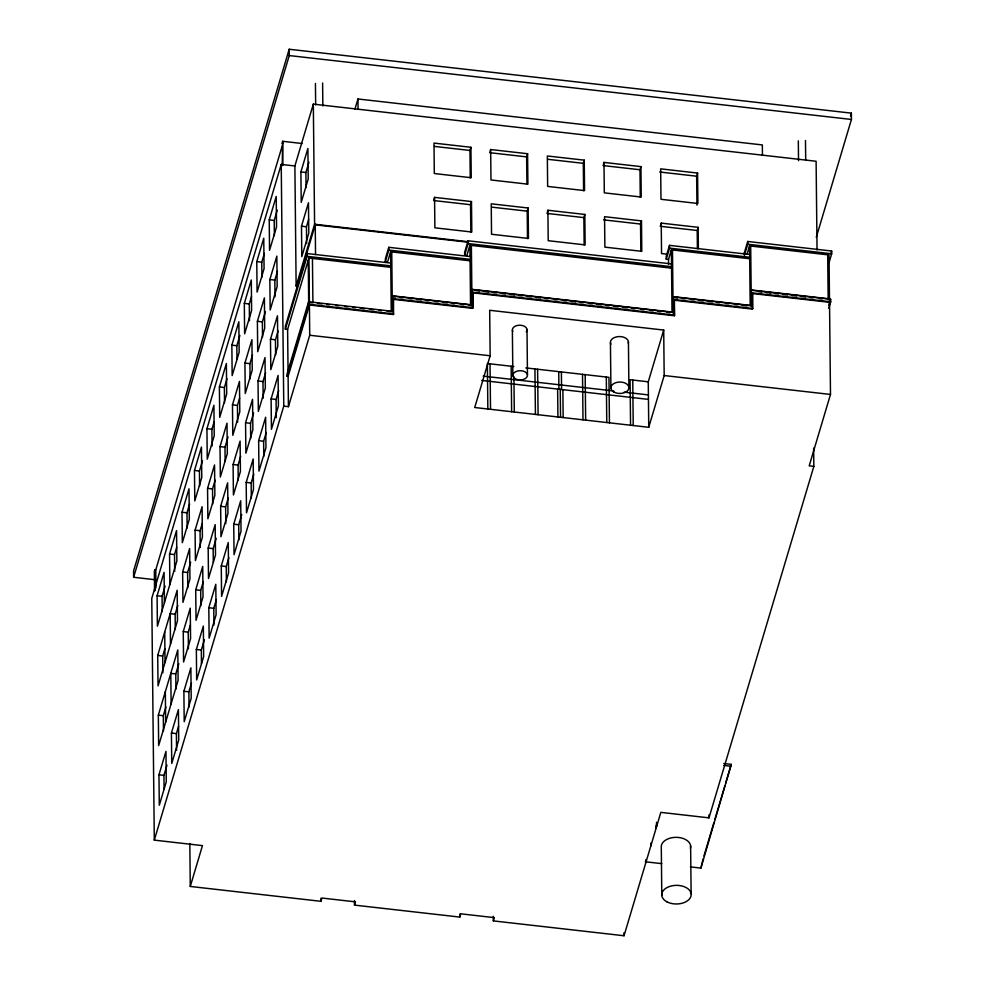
<?xml version="1.0" encoding="UTF-8"?>
<svg xmlns="http://www.w3.org/2000/svg" width="985" height="985" viewBox="0 0 985 985"><rect width="100%" height="100%" fill="white"/><g stroke="black" fill="none" stroke-linecap="round" stroke-linejoin="round"><path stroke-width="1.48" d="M468.626 305.362L471.68 305.707L472.024 289.59L673.321 312.467L673.161 296.916L751.506 305.818M816.269 237.36L851.434 119.456L851.372 113.14L289.196 49.25L133.566 570.955L133.628 577.272L155.027 579.709M133.628 577.272L289.258 55.566L289.196 49.25M282.116 146.272L155.753 569.884L154.78 569.773L154.362 571.202L154.559 590.631M282.264 165.652L282.609 141.286L302.333 143.527M817.045 250.03L816.109 161.257L313.328 104.127L294.884 165.96L281.23 164.409L151.764 598.4L154.3 840.131L202.454 845.61L190.277 886.451L320.95 901.312L321.923 898.049L355.474 901.854L354.502 905.116L459.81 917.084L460.783 913.821L494.335 917.638L493.362 920.901L624.034 935.75L660.837 812.379L708.991 817.858L813.844 466.385L813.647 448.027M169.863 584.45L169.555 554.013L176.537 530.583L176.857 561.019L157.403 626.226L157.095 595.777L164.076 572.347L164.397 602.795M182.016 512.237L188.997 488.806L189.317 519.255L182.323 542.686L182.016 512.237L186.99 512.803L189.612 504.024M194.476 470.473L201.457 447.042L201.777 477.491L194.784 500.922L194.476 470.473L199.45 471.039L202.504 460.783M206.936 428.709L213.917 405.278L214.237 435.715L207.244 459.145L206.936 428.709L211.91 429.275L214.09 421.949M219.396 386.933L226.378 363.502L226.698 393.951L219.704 417.381L219.396 386.933L224.371 387.499L226.993 378.72M231.857 345.169L238.838 321.738L239.158 352.174L232.165 375.617L231.857 345.169L236.831 345.735L239.884 335.479M244.317 303.392L251.298 279.962L251.618 310.41L244.625 333.841L244.317 303.392L249.291 303.959L251.471 296.645M256.777 261.628L263.758 238.198L264.078 268.646L257.085 292.077L256.777 261.628L261.751 262.195L264.374 253.404M269.237 219.864L276.219 196.434L276.539 226.87L269.545 250.301L269.237 219.864L274.212 220.431L277.265 210.174M162.229 611.562L162.069 596.344L165.123 586.1M174.702 571.325L174.53 554.58L176.709 547.254M300.905 171.919L307.899 148.489L308.219 178.925L301.225 202.356L300.905 171.919L305.892 172.486L308.945 162.229M157.711 655.456L177.165 590.249L177.485 620.698L158.031 685.905L157.711 655.456L162.685 656.022L164.877 648.696M182.631 571.916L189.625 548.485L189.945 578.934L182.951 602.364L182.631 571.916L187.606 572.482L190.671 562.226M195.092 530.152L202.085 506.721L202.405 537.157L195.412 560.588L195.092 530.152L200.066 530.718L202.257 523.392M207.552 488.375L214.545 464.945L214.865 495.393L207.872 518.824L207.552 488.375L212.526 488.942L215.149 480.163M220.012 446.611L227.006 423.181L227.326 453.629L220.332 477.06L220.012 446.611L224.986 447.178L228.052 436.921M232.472 404.847L239.466 381.417L239.786 411.853L232.792 435.284L232.472 404.847L237.447 405.401L239.638 398.088M244.933 363.071L251.926 339.64L252.246 370.089L245.253 393.52L244.933 363.071L249.907 363.637L252.529 354.846M257.393 321.307L264.386 297.876L264.706 328.313L257.713 351.743L257.393 321.307L262.367 321.873L265.433 311.617M269.853 279.531L276.847 256.1L277.167 286.549L270.173 309.979L269.853 279.531L274.827 280.097L277.45 271.318M175.305 629.477L175.145 614.246L177.768 605.467M301.484 226.193L308.465 202.762L308.785 233.211L301.792 256.642L301.484 226.193L306.458 226.759L308.637 219.433M158.339 715.135L177.792 649.928L178.113 680.376L158.659 745.571L158.339 715.135L163.313 715.689L165.936 706.91M183.259 631.594L190.253 608.164L190.573 638.6L183.579 662.031L183.259 631.594L188.233 632.161L190.425 624.835M195.72 589.818L202.713 566.387L203.033 596.836L196.04 620.267L195.72 589.818L200.694 590.384L203.316 581.606M208.18 548.054L215.173 524.623L215.493 555.072L208.5 578.503L208.18 548.054L213.154 548.62L216.22 538.364M220.64 506.29L227.633 482.859L227.954 513.296L220.96 536.726L220.64 506.29L225.614 506.856L228.237 498.065M233.1 464.514L240.094 441.083L240.414 471.532L233.42 494.962L233.1 464.514L238.075 465.08L240.697 456.301M245.56 422.75L252.554 399.319L252.874 429.755L245.881 453.186L245.56 422.75L250.535 423.316L253.601 413.06M258.021 380.973L265.014 357.543L265.334 387.991L258.341 411.422L258.021 380.973L262.995 381.54L265.618 372.761M270.481 339.209L277.475 315.779L277.795 346.227L270.801 369.658L270.481 339.209L275.455 339.776L278.078 330.985M175.933 689.143L175.773 673.925L178.839 663.681M315.385 224.334L296.941 286.179L296.14 286.081L314.584 224.248L313.328 104.127M307.061 253.551L285.33 326.392L285.367 329.175L287.608 329.433L308.921 258.021L390.786 267.329L391.217 265.901L391.18 263.118L307.061 253.551L307.098 256.334L285.367 329.175M354.945 109.113L357.961 98.98L762.341 144.93L762.452 155.396M158.967 774.801L165.96 751.37L166.268 781.819L159.287 805.25L158.967 774.801L163.941 775.367L166.994 765.123M171.427 733.037L178.42 709.606L178.728 740.043L171.747 763.474L171.427 733.037L176.401 733.603L178.58 726.277M183.887 691.261L190.881 667.83L191.189 698.279L184.207 721.709L183.887 691.261L188.861 691.827L191.484 683.048M196.347 649.497L203.341 626.066L203.649 656.515L196.668 679.946L196.347 649.497L201.322 650.063L204.375 639.807M208.808 607.733L215.801 584.302L216.109 614.738L209.128 638.169L208.808 607.733L213.782 608.299L216.404 599.508M221.268 565.956L228.261 542.526L228.569 572.975L221.588 596.405L221.268 565.956L226.242 566.523L228.865 557.744M233.728 524.192L240.709 500.762L241.029 531.211L234.048 554.641L233.728 524.192L238.702 524.759L241.756 514.502M246.188 482.428L253.17 458.985L253.49 489.434L246.509 512.865L246.188 482.428L251.163 482.982L253.785 474.204M258.649 440.652L265.63 417.221L265.95 447.67L258.969 471.101L258.649 440.652L263.623 441.218L266.245 432.427M271.109 398.888L278.09 375.457L278.41 405.894L271.429 429.325L271.109 398.888L276.083 399.454L278.706 390.663M471.68 305.707L472.024 289.59L471.864 305.104L392.399 296.066L392.559 311.322L308.6 301.755L287.115 373.783L287.14 376.307L288.1 376.418L309.585 304.39M287.14 376.307L308.625 304.279L308.6 301.755M290.267 366.531L288.076 373.881L287.608 329.433M292.028 360.645L299.058 337.092M300.807 331.206L302.124 326.786M303.011 323.843L308.268 306.187M154.3 840.131L283.766 406.14L281.23 164.409M283.766 406.14L288.42 406.67L309.721 335.257L309.413 305.005L393.532 314.56L393.544 298.726L473.009 307.763L472.849 292.213L674.553 315.126L674.393 299.588L752.651 308.477L752.491 292.914L830.675 301.804L830.638 299.268L751.346 290.255L751.161 290.87M388.767 247.309L385.344 258.821L385.369 261.604L387.61 261.862L390.626 251.778L470.091 260.803L470.51 259.375L470.485 256.592L388.767 247.309L388.804 250.091L385.369 261.604M390.762 264.534L391.18 263.118M392.559 311.297L392.375 311.937L392.399 296.066M433.929 199.475L434.557 197.369L471.483 201.568L471.803 232.017L434.877 227.818L434.557 197.369M470.251 177.842L469.968 150.446L470.916 147.282L433.991 143.096L434.311 173.532L471.236 177.731L470.916 147.282M470.83 232.128L470.535 204.72L471.483 201.568M490.025 151.641L490.653 149.535L527.578 153.722L527.898 184.17L490.973 179.972L490.653 149.535M468.072 240.783L464.637 252.295L464.674 255.09L466.915 255.349L469.919 245.253L671.548 268.166L671.979 266.75L671.955 263.955L468.072 240.783L468.097 243.578L464.674 255.09M393.372 299.341L472.825 308.367L472.849 292.213M526.926 184.281L526.643 156.886L527.578 153.722M527.492 238.567L527.209 211.159L528.145 208.007L491.232 203.809L491.54 234.258L528.465 238.456L528.145 208.007M490.161 355.77L474.721 407.519L648.746 427.293L664.173 375.544L663.705 330.061L489.68 310.287L490.161 355.77L309.721 335.257M547.266 212.354L547.894 210.248L584.819 214.447L585.139 244.896L548.214 240.697L547.894 210.248M583.588 190.721L583.305 163.325L584.253 160.161L547.328 155.975L547.648 186.411L584.561 190.61L584.253 160.161M584.167 245.006L583.871 217.611L584.819 214.447M603.362 164.52L603.99 162.414L640.915 166.613L641.235 197.049L604.31 192.851L603.99 162.414M640.262 197.16L639.979 169.765L640.915 166.613M640.829 251.446L640.545 224.051L641.481 220.886L604.556 216.688L604.876 247.136L641.801 251.335L641.481 220.886M661.23 223.127L660.282 226.291L697.208 230.49L698.156 227.326L661.23 223.127L661.551 253.576L667.461 254.241M669.505 245.363L666.229 256.371L666.254 259.153L668.507 259.412L671.364 249.833L749.696 258.735L750.127 257.307L750.102 254.524L669.505 245.363L669.541 248.146L666.254 259.153M696.949 205.126L696.641 176.204L697.577 173.052L660.664 168.854L660.984 199.29L697.897 203.489L697.577 173.052M671.524 265.384L671.955 263.955M673.149 313.082L673.161 296.916M648.746 427.293L648.265 381.811L663.705 330.061M674.393 299.588L674.208 300.191L752.466 309.093L752.651 308.477M472.665 292.816L674.368 315.742L674.553 315.126M744.278 252.985L747.713 241.473L831.672 251.015L831.697 253.773L829.099 262.515M747.713 241.473L747.738 244.243L744.463 255.238L744.438 252.48M747.122 254.13L749.56 245.918L829.025 254.955L829.493 299.772L828.163 299.625L827.695 254.795M752.466 309.093L752.491 292.914M850.498 116.082L851.372 113.14M830.811 253.896L831.672 251.015M828.89 305.153L830.638 299.268M828.754 308.243L830.675 301.804M829.53 302.296L830.49 394.443L809.19 465.856L813.844 466.385M703.068 858.932L700.926 868.093L690.399 866.899M703.943 856.014L713.916 822.561M714.79 819.655L724.775 786.19M725.637 783.284L731.276 764.372L723.766 763.523M700.926 868.093L731.276 764.372M289.258 55.566L851.434 119.456M434.52 146.42L469.968 150.446M489.717 152.687L526.643 156.886M547.857 159.299L583.305 163.325M603.054 165.566L639.979 169.765M659.716 172.006L696.641 176.204M282.03 143.231L282.99 143.33M433.622 200.534L470.535 204.72M491.761 207.133L527.209 211.159M546.946 213.413L583.871 217.611M603.62 219.852L640.545 224.051M747.738 244.243L831.697 253.773M669.541 248.146L750.127 257.307M314.584 224.248L468.565 241.744M468.417 242.261L315.237 224.851L315.545 254.549M468.097 243.578L671.979 266.75M828.151 298.689L751.149 289.935L750.693 246.053M758.709 291.732L761.725 292.065M766.256 292.582L770.787 293.099M775.318 293.616L778.335 293.961M782.866 294.478L787.397 294.983M791.928 295.5L796.459 296.017M800.977 296.534L805.508 297.051M810.039 297.556L813.056 297.901M819.101 298.59L822.118 298.935M388.804 250.091L470.51 259.375M752.306 293.53L830.49 302.407M672.977 297.532L677.508 298.049M682.026 298.553L685.031 298.898M691.064 299.588L694.068 299.933M698.599 300.437L703.118 300.954M707.636 301.472L712.155 301.976M716.674 302.493L719.69 302.838M725.711 303.528L728.728 303.86M734.748 304.55L737.765 304.894M742.284 305.399L746.802 305.916M307.098 256.334L391.217 265.901M476.42 290.723L479.461 291.067M484.041 291.585L488.609 292.102M493.19 292.631L496.243 292.976M502.338 293.665L505.391 294.01M509.971 294.527L514.539 295.057M519.12 295.574L522.161 295.919M526.741 296.436L531.321 296.965M535.889 297.482L540.469 297.999M545.037 298.517L548.091 298.861M554.198 299.563L557.239 299.908M563.346 300.597L566.387 300.942M570.968 301.472L575.548 301.989M580.116 302.506L583.169 302.851M589.264 303.54L592.317 303.897M596.898 304.414L601.466 304.931M606.046 305.449L609.099 305.793M613.667 306.323L618.248 306.84M622.815 307.357L627.396 307.874M631.964 308.403L635.017 308.748M641.124 309.438L644.165 309.782M650.272 310.484L653.314 310.829M657.894 311.346L660.947 311.691M667.042 312.38L670.096 312.725M392.215 296.682L395.268 297.027M399.861 297.544L402.914 297.901M409.021 298.59L412.087 298.935M416.667 299.465L421.248 299.982M425.84 300.499L428.894 300.844M435.001 301.545L438.066 301.89M442.647 302.407L447.227 302.937M451.819 303.454L454.873 303.799M460.98 304.5L464.034 304.845M317.49 303.392L322.07 303.909M326.651 304.439L329.704 304.784M335.823 305.473L338.877 305.818M344.984 306.52L348.037 306.864M352.618 307.382L355.671 307.726M360.251 308.256L364.832 308.773M369.412 309.29L373.992 309.819M378.572 310.337L381.626 310.681M387.13 311.309L391.254 311.777L390.626 251.778M308.625 304.279L393.704 313.944M664.173 375.544L830.49 394.443M513.825 366.531L487.378 363.527L487.846 409.009M525.891 367.91L608.964 377.341L609.444 422.824M648.265 381.811L630.08 379.742L630.56 425.224M483.13 376.122L613.63 390.959M624.182 392.153L648.401 394.911M481.727 380.444L648.45 399.393M169.555 554.013L174.53 554.58M157.095 595.777L162.069 596.344M175.145 614.246L170.171 613.68L170.491 644.128M175.773 673.925L170.799 673.358L171.119 703.807M723.79 765.419L731.301 766.268M645.274 861.776L661.821 863.648M805.484 140.449L805.693 160.346M798.318 140.83L798.527 160.727M751.346 290.255L751.321 306.433M749.56 245.918L749.659 254.512M749.671 255.952L750.188 305.375L672.977 296.596L672.484 249.956M708.966 814.854L708.991 817.858M698.156 227.326L698.377 248.639M697.208 230.49L697.405 248.749M690.62 845.869L691.125 893.875M674.232 303.023L674.368 315.742M671.364 249.833L672.016 312.06L471.827 289.319L471.372 245.425M668.507 259.412L668.556 264.473M661.797 895.451L661.292 847.445A14.701 9.308 -0.6 0 1 676.781 837.349A14.701 9.308 -0.6 0 1 690.411 848.294M656.539 822.253L656.576 826.637M656.096 825.233L656.121 828.163M650.753 843.16L650.777 846.09M645.852 859.573L645.877 862.503M632.752 380.05L633.22 425.532M628.43 341.783L628.898 387.265M623.997 932.684L624.034 935.75M610.441 342.755L610.909 388.238M606.304 377.046L606.772 422.528M585.176 374.645L585.656 420.127M582.517 374.337L582.997 419.819M562.866 389.666L563.149 417.566M561.388 371.936L561.573 389.518M560.243 389.37L560.539 417.271M558.729 371.64L558.914 389.223M557.633 389.075L557.916 416.975M537.613 369.24L538.081 414.722M534.941 368.932L535.421 414.414M527 329.458L527.467 374.94M513.924 376.713L514.293 412.013M512.372 330.234L512.853 375.716M511.153 366.235L511.634 411.705M490.037 363.834L490.518 409.317M493.313 916.296L493.362 920.901M469.919 245.253L470.042 256.605M470.091 260.803L470.547 304.697L392.202 295.796L391.747 251.901M459.773 914.018L459.81 917.084M357.961 98.98L358.072 109.446M354.452 900.512L354.502 905.116M322.612 83.035L322.846 105.998M315.434 83.43L315.668 104.853M320.913 898.234L320.95 901.312M312.442 258.415L312.91 302.875L309.376 302.469L308.921 258.021M308.243 260.262L308.711 304.71M305.892 172.486L306.052 187.704M306.458 226.759L306.63 243.504M296.941 286.179L296.965 289.147M294.884 165.96L296.14 286.081M288.1 376.418L288.42 406.67M282.609 141.286L282.855 165.209M274.212 220.431L274.372 235.649M274.827 280.097L275.012 296.842M275.455 339.776L275.615 354.994M276.083 399.454L276.268 417.714M261.751 262.195L261.911 277.413M262.367 321.873L262.527 337.092M262.995 381.54L263.167 398.285M263.623 441.218L263.783 456.437M249.291 303.959L249.464 320.704M249.907 363.637L250.067 378.856M250.535 423.316L250.695 438.534M251.163 482.982L251.323 498.213M236.831 345.735L236.966 359.427M237.447 405.401L237.631 422.146M238.075 465.08L238.235 480.298M238.702 524.759L238.862 539.977M224.371 387.499L224.531 402.73M224.986 447.178L225.134 460.881M225.614 506.856L225.787 523.601M226.242 566.523L226.402 581.753M211.91 429.275L212.083 446.02M212.526 488.942L212.686 504.172M213.154 548.62L213.302 562.324M213.782 608.299L213.954 625.044M199.45 471.039L199.61 486.258M200.066 530.718L200.25 547.463M200.694 590.384L200.854 605.615M201.322 650.063L201.469 663.767M186.99 512.803L187.15 528.034M187.606 572.482L187.766 587.7M188.233 632.161L188.406 648.906M188.861 691.827L189.022 707.058M189.822 843.48L190.277 886.451M176.401 733.603L176.574 750.348M164.704 632.025L165.024 662.462M165.332 691.704L165.652 722.14M162.685 656.022L162.87 672.767M163.313 715.689L163.473 730.919M163.941 775.367L164.089 789.071M155.753 569.884L155.938 587.823M154.78 569.773L155.002 590.704M512.766 331.428A7.338 4.642 -0.6 0 1 520.092 325.21A7.338 4.642 -0.6 0 1 526.285 331.822M610.922 344.208A9.025 5.713 -0.6 0 1 618.765 336.575A9.025 5.713 -0.6 0 1 628.295 343.272M666.87 901.792A14.701 9.308 -0.6 0 0 690.916 896.313A14.701 9.308 -0.6 0 0 671.61 885.909A14.701 9.308 -0.6 0 0 666.87 901.792M515.377 378.88A7.338 4.642 -0.6 0 0 527.369 376.147A7.338 4.642 -0.6 0 0 517.741 370.963A7.338 4.642 -0.6 0 0 515.377 378.88M614.024 392.116A9.025 5.713 -0.6 0 0 628.775 388.755A9.025 5.713 -0.6 0 0 616.93 382.377A9.025 5.713 -0.6 0 0 614.024 392.116"/></g></svg>
